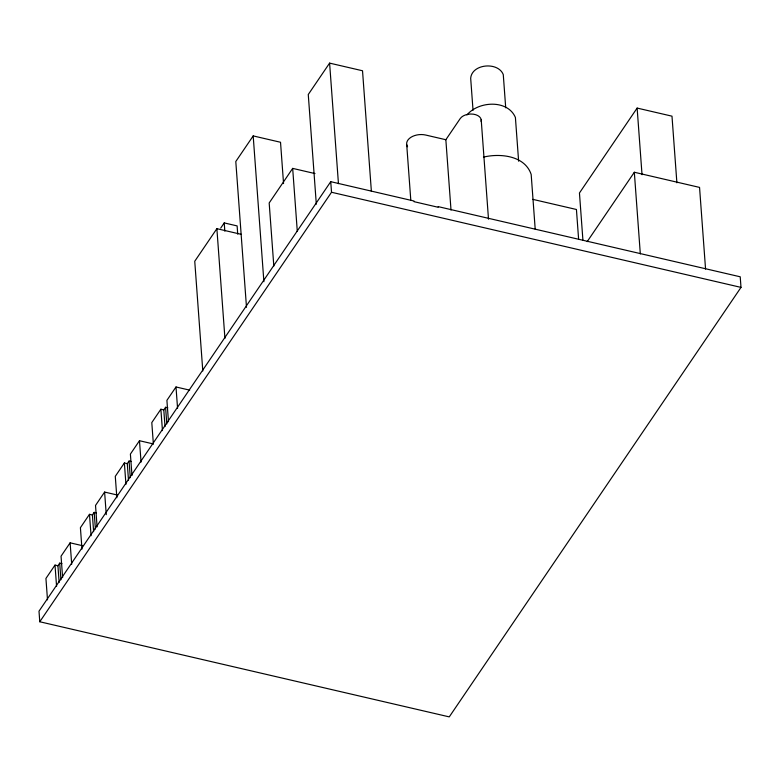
<?xml version="1.0" encoding="UTF-8"?>
<svg xmlns="http://www.w3.org/2000/svg" width="780" height="780" viewBox="0 0 780 780"><rect width="100%" height="100%" fill="white"/><g stroke="black" fill="none" stroke-linecap="round" stroke-linejoin="round"><path stroke-width="1.17" d="M283.559 183.573L280.527 142.262L253.188 135.915L235.794 161.518L246.499 307.32M241.342 234.361L216.879 228.676L194.746 261.261L202.8 370.978M371.377 191.305L362.524 70.766L329.599 63.112L308.266 94.516L316.319 204.214M220.72 228.082L224.221 222.914L237.12 225.907L237.724 234.166M314.983 173.57L292.675 168.382L269.178 202.966L273.819 266.087M61.932 563.638L59.709 563.121L57.925 565.754L55.01 565.081L45.932 578.448L47.502 599.859M82.67 545.737L70.122 542.822L61.045 556.189L62.614 577.6M96.408 512.879L94.185 512.362L92.401 514.995L89.486 514.312L80.408 527.69L81.978 549.1M117.146 494.978L104.608 492.063L95.521 505.43L97.09 526.841M131.284 461.536L129.07 461.019L127.286 463.642L124.371 462.969L115.284 476.336L116.854 497.747M153.163 443.898L139.483 440.719L130.397 454.087L131.976 475.498M167.797 407.784L165.575 407.267L163.79 409.89L160.875 409.217L151.798 422.584L153.368 443.995M189.676 390.146L175.997 386.968L166.91 400.335L168.48 421.746M330.74 181.672L39 611.179L39.78 621.758L449.26 716.888L741 287.391L740.22 276.802L438.175 206.632L438.223 207.285L414.034 201.669L413.985 201.016L330.74 181.672L331.519 192.26L39.78 621.758M451.015 210.093L445.848 139.727L460.19 118.609A11.018 6.903 -4.2 0 1 473.343 114.172A11.018 6.903 -4.2 0 1 481.133 121.514M676.884 182.812L671.99 116.171L637.133 108.079L579.452 192.992L582.923 240.25M587.184 241.654L634.325 172.253L699.553 187.405L705.559 269.1M466.986 114.953C478.315 101.098 507.712 99.274 515.404 117.487L518.622 161.197M483.444 157.121C500.175 153.075 524.95 155.6 531.18 174.466L535.197 229.135M445.848 139.727L425.714 135.047A13.621 8.531 -4.2 0 0 410.836 137.358A13.621 8.531 -4.2 0 0 407.56 146.776M532.75 199.349L576.43 209.489L578.624 239.314M331.519 192.26L741 287.391M637.133 108.079L642.028 174.72M634.325 172.253L640.322 253.939M505.713 107.825L503.275 74.607C498.176 61.493 471.812 63.716 470.681 78.302L473.031 110.321M481.202 119.71L488.504 219.19M406.712 144.641L410.816 200.45M329.599 63.112L338.452 183.661M292.675 168.382L297.307 231.504M253.188 135.915L263.894 281.716M224.221 222.914L224.835 231.172M216.879 228.676L224.932 338.393M175.997 386.968L177.567 408.369M165.575 407.267L166.803 423.92M163.79 409.89L165.019 426.543M160.875 409.217L162.454 430.628M139.483 440.719L141.053 462.121M129.07 461.019L130.289 477.672M127.286 463.642L128.505 480.295M124.371 462.969L125.941 484.38M104.608 492.063L106.265 514.663M94.185 512.362L95.413 529.015M92.401 514.995L93.629 531.648M89.486 514.312L91.065 535.724M70.122 542.822L71.702 564.233M59.709 563.121L60.928 579.774M57.925 565.754L59.143 582.407M55.01 565.081L56.579 586.482"/></g></svg>
